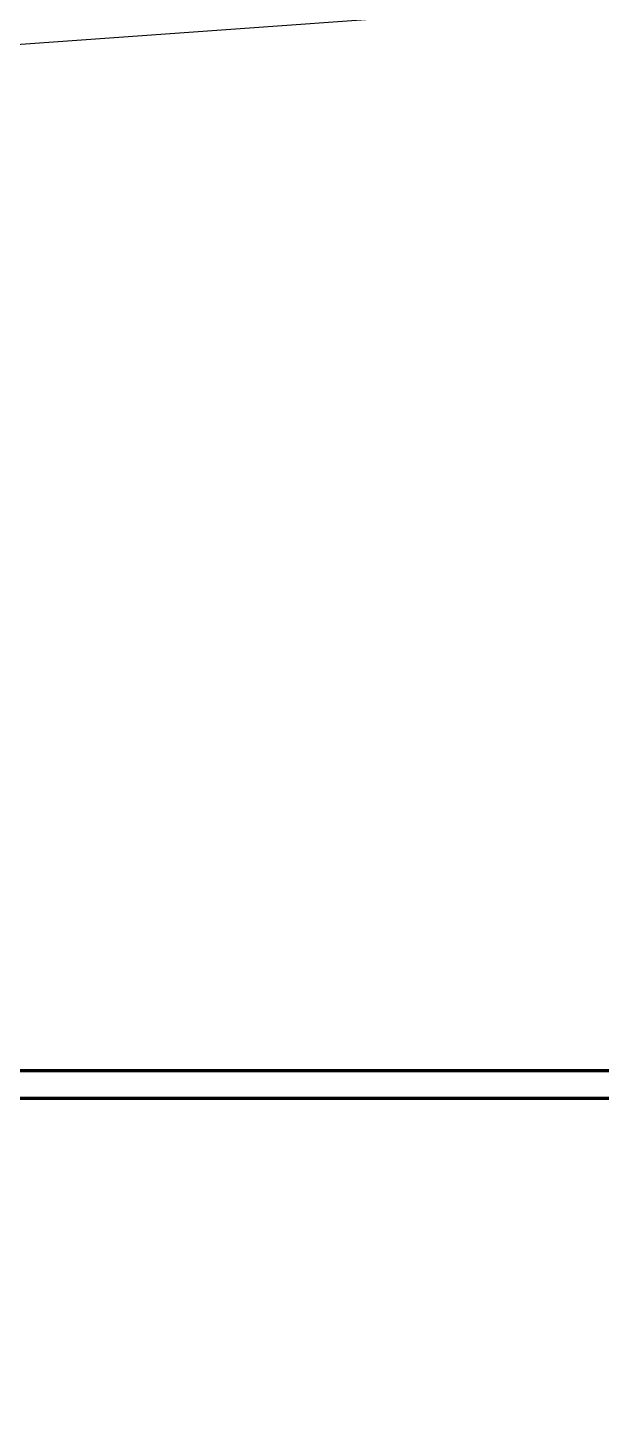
# Model space of a CAD drawing. Extents: x 39751 to 116307, y -36149 to -14965.
# Drawn here: x 45112.1 to 45194.9, y -31531.9 to -31331 of the extents above; entities that cross this region are included whole.
import ezdxf

# ---------------------------------------------------------------- set-up
doc = ezdxf.new("R2010")
doc.units = 0
doc.header["$LTSCALE"] = 1500
doc.layers.add('AM_0', color=7, linetype='Continuous', lineweight=30)
doc.layers.add('CAXA0', color=7, linetype='Continuous', lineweight=70)
doc.layers.add('confinea', color=3, linetype='Continuous')
doc.styles.get("Standard").update_dxf_attribs({"font": 'gbenor.shx', "width": 0.9, "bigfont": 'gbcbig.shx'})
doc.dimstyles.get("Standard").update_dxf_attribs({"dimtxt": 3.5, "dimasz": 3, "dimexe": 1, "dimexo": 0, "dimgap": 1, "dimtad": 1, "dimdec": 0, "dimdsep": 46, "dimtxsty": 'Standard', "dimblk": 'CLOSED', "dimcen": 0, "dimadec": 0, "dimazin": 2, "dimtfac": 1, "dimtdec": 0, "dimtofl": 0, "dimtmove": 2, "dimatfit": 3, "dimldrblk": 'NONE', "dimfxl": 0.18, "dimtolj": 1, "dimtzin": 0, "dimarcsym": 0})

msp = doc.modelspace()

# ---------------------------------------------------------------- linework, layer by layer
at = {"layer": 'AM_0'}
msp.add_line((43618.21, -31439.71), (45255.67, -31323.02), dxfattribs=at)
at = {"layer": 'CAXA0'}
for p, q in [((45095.13, -31481.64), (45945.66, -31481.64)), ((45095.13, -31485.64), (45945.66, -31485.64))]:
    msp.add_line(p, q, dxfattribs=at)

# ---------------------------------------------------------------- leaders
at = {"layer": 'confinea', "annotation_type": 0, "has_hookline": 1, "hookline_direction": 0, "text_width": 4073.82}
for points in [[(44056.29, -31787.93), (44606.9, -29723.14), (45050.45, -29723.14)], [(44224.53, -32690.32), (44775.15, -30284.31), (45218.69, -30288.39)]]:
    msp.add_leader(points, dimstyle='Standard', override={"dimscale": 50, "dimgap": 1, "dimtad": 0, "dimldrblk": 'DotBlank', "dimarcsym": 1}, dxfattribs=at)

doc.saveas('drawing.dxf')
